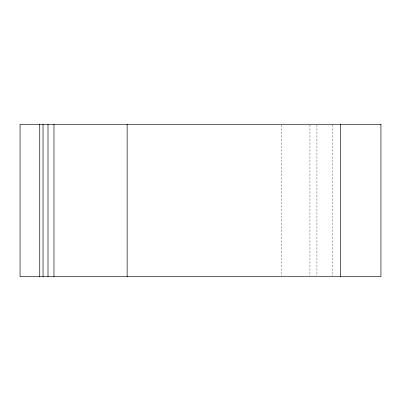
<?xml version="1.0" encoding="UTF-8"?>
<svg xmlns="http://www.w3.org/2000/svg" width="401" height="401" viewBox="0 0 401 401"><rect width="100%" height="100%" fill="white"/><g stroke="black" fill="none" stroke-linecap="round" stroke-linejoin="round"><path stroke-width="0.3" stroke-dasharray="2 1.5" d="M332.424 124.906L332.424 276.094M316.925 124.906L316.925 276.094M309.938 124.906L309.938 276.094M281.482 124.906L281.482 276.094"/><path stroke-width="0.6" d="M340.429 124.28L340.429 276.72M127.137 124.28L127.137 276.72M53.97 124.28L53.97 276.72M48 124.28L48 276.72M43.042 124.28L43.042 276.72M39.739 124.28L39.739 276.72M380.95 124.28L20.05 124.28L20.05 276.72L380.95 276.72L380.95 124.28"/></g></svg>
